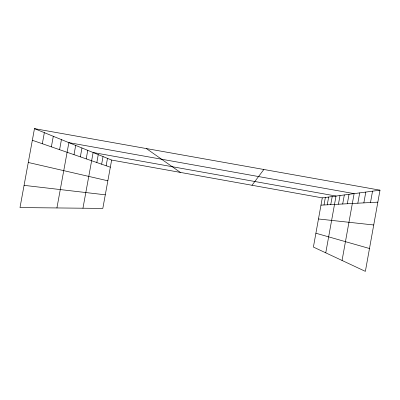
<?xml version="1.0" encoding="UTF-8"?>
<svg xmlns="http://www.w3.org/2000/svg" width="400" height="400" viewBox="0 0 400 400"><rect width="100%" height="100%" fill="white"/><g stroke="black" fill="none" stroke-linecap="round" stroke-linejoin="round"><path stroke-width="0.6" d="M380 190.17L322.285 197.885L313.4 247.065L365.37 271.365L380 190.17L34.475 128.635L20 207.57L102.81 208.415L111.64 160.07L34.475 128.635M324.005 204.98L325.36 197.475M327.255 204.81L328.655 197.035M330.74 204.625L332.2 196.56M325.76 252.845L336.015 196.05L93.13 152.53L82.955 208.21M338.44 204.22L340.01 195.515M342.695 203.995L344.33 194.94M347.315 203.755L349.02 194.31M342.06 260.465L354.12 193.63L68.87 142.65L56.92 207.95M357.83 203.2L359.695 192.885M363.855 202.88L365.805 192.07M370.495 202.53L372.54 191.17M42.325 143.725L44.355 132.66M51.365 146.845L53.3 136.305M59.595 149.685L61.435 139.62M74 154.66L75.69 145.425M80.345 156.85L81.965 147.985M86.205 158.87L87.765 150.345M96.82 162.535L98.265 154.625M101.645 164.2L103.04 156.565M106.14 165.755L107.485 158.38M251.985 185.265L263.855 169.485M320.975 205.14L377.84 202.145M318.475 218.97L373.725 224.98M24.075 185.355L105.295 194.81M111.64 160.07L322.285 197.885M28.27 162.475L107.855 180.8M315.9 233.225L369.485 248.51M32.34 140.28L110.335 167.205M146.395 148.57L180.37 172.41"/></g></svg>
